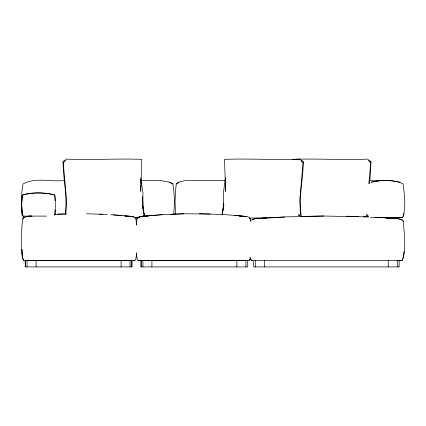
<?xml version="1.0" encoding="UTF-8"?>
<svg xmlns="http://www.w3.org/2000/svg" width="426" height="426" viewBox="0 0 426 426"><rect width="100%" height="100%" fill="white"/><g stroke="black" fill="none" stroke-linecap="round" stroke-linejoin="round"><path stroke-width="0.64" d="M151.912 266.921L151.912 260.558M388.251 266.921L388.251 260.558M140.782 184.932L140.724 191.386L141.783 159.345C116.543 158.419 91.286 160.219 66.094 159.095L64.55 161.465L63.218 162.45L66.562 200.22L65.828 214.113M140.793 183.643L140.841 177.834L142.928 192.967L142.902 206.381L143.951 214.145M46.519 216.104L23.089 216.104L22.248 215.263L21.71 205.38L22.296 195.566L22.764 194.89C32.36 192.067 44.81 192.424 54.358 194.895L54.842 195.523L55.428 205.38L54.874 215.343M223.102 209.571L223.453 203.069M298.12 215.162L300.516 214.773L299.744 200.22L303.088 162.45L301.171 160.661L303.205 161.108L303.296 162.562C303.019 180.475 298.307 198.436 301.32 216.323L298.424 214.832M368.863 183.654L370.742 162.45L368.825 160.661L370.86 161.108L370.95 162.562L370.008 178.899L369.198 183.771M398.736 260.558L401.526 260.547L402.325 260.201C406.393 247.692 404.359 233.805 403.129 220.908L402.32 220.008L400.035 219.097L397.229 218.559L375.104 217.233M65.402 213.921C67.468 196.764 63.352 179.697 63.016 162.562L63.101 161.108L65.135 160.661L64.55 161.465M27.855 260.419L134.142 260.419L135.085 260.323L135.74 259.407L136.522 254.535M173.739 214.385L174.543 202.19L173.946 191.838L172.892 183.989L169.287 182.12L160.559 180.491L140.628 180.491M136.405 256.377L136.496 255.073M136.448 225.013L136.991 218.884L137.768 217.777L138.833 217.201M379.262 217.382L402.139 217.377L403.129 216.408C406.01 205.902 404.519 194.591 403.06 183.931C392.852 178.616 380.524 181.268 369.496 180.486M54.943 214.608L55.316 209.975M21.843 200.87L22.29 195.545L22.727 194.954C32.317 192.318 44.799 192.323 54.384 194.895L54.842 195.571L55.284 200.667M26.236 216.557L23.158 218.117C20.986 227.883 21.534 238.336 21.678 248.379C22.509 252.181 21.098 257.203 23.781 260.398L24.383 260.419M225.466 180.326L225.594 179.064M225.184 180.491L185.353 180.491L178.659 182.285L176.242 183.989L175.464 191.838L175.022 202.19L175.618 214.385M404.189 251.526L403.603 256.905L402.325 260.201M222.574 212.893L222.271 214.795L223.41 206.381L223.378 192.967L225.471 177.834L225.583 191.386L224.529 159.345C249.764 158.419 275.026 160.219 300.218 159.095L301.762 161.465M222.777 211.631L222.979 210.364M223.181 209.102L223.89 204.672L222.042 214.31M250.381 258.167L249.556 260.132L248.598 260.419M250.344 258.215L249.556 260.132M404.077 213.485L403.129 216.408M250.323 221.339L250.85 220.226L254.743 218.767L286.725 216.861L323.781 216.025L368.533 216.903L363.346 216.743M143.53 211.631L142.422 204.672L144.387 214.954L143.722 216.035L141.288 216.589M136.991 218.884L137.768 217.777L140.974 216.424L162.253 214.677L183.862 213.788L210.167 214.022M22.631 219.086L23.084 218.064L24.735 217.031L26.38 216.461L30.944 216.041M142.721 216.557L144.387 214.954M176.242 183.989L178.904 182.12M63.016 162.562L63.612 162.157M138.264 217.015L135.814 217.835L134.494 217.856M252.746 219.321L255.557 218.618L265.664 218.091L257.309 218.474L284.632 216.972M140.074 216.866L135.814 217.835L138.956 217.792M366.371 215.066L367.569 214.869M162.253 214.677L143.051 216.227M135.085 260.323L102.299 260.403M29.293 216.174L28.031 216.286L29.889 216.174M383.778 180.48L378.975 180.821L371.211 182.216C380.679 179.932 390.589 180.001 400.051 182.275M31.902 216.126L26.38 216.461L31.95 216.115M54.661 214.305L66.621 213.916M23.781 260.398L24.261 260.377M183.862 213.788L170.847 214.219M249.604 218.08L267.038 217.787M300.218 216.424L323.781 216.025M57.159 214.193L65.716 213.943M249.908 256.905L251.212 260.211L252.836 260.547M292.177 159.345C317.418 158.419 342.674 160.219 367.867 159.095L369.417 161.465M396.925 260.558L401.526 260.547M64.214 180.491C50.811 182.179 35.315 176.918 22.956 184.053L21.896 191.886L21.3 202.19L22.147 215.029L24.064 217.377M370.343 217.366L402.139 217.377L401.574 217.372M245.12 260.419L138.833 260.419L137.891 260.323L137.236 259.407L136.395 253.763M141.661 260.419L137.891 260.323M399.093 260.558L253.662 260.558L253.662 266.921L399.157 266.921M379.156 217.345L402.139 217.377M252 260.552L252.89 260.558M86.531 213.777L107.421 214.502M199.357 213.714L224.55 214.592L239.258 215.769M346.492 216.222L358.809 216.6M99.572 214.14L102.128 214.219M248.715 260.377L249.194 260.398M378.394 217.398L397.586 218.575L402.32 220.008M136.528 225.013L135.985 218.884L135.212 217.777L133.386 216.829L132.001 216.424L110.728 214.677M113.375 214.869L121.996 215.492M234.209 215.311L246.595 216.461L248.246 217.031L249.892 218.064L250.525 221.025M366.078 214.832L368.394 216.025M169.287 182.12L172.892 183.989M134.142 217.201L135.212 217.777L135.985 218.884M370.348 162.157L370.95 162.562M302.7 162.157L303.296 162.562M23.169 216.104L22.269 215.375L21.71 205.38M23.419 260.132L22.45 257.592L22.019 252.277M251.212 260.211L250.397 258.412M249.817 218.117L250.344 219.086M143.732 212.893L143.935 214.161M403.129 220.908L403.225 221.728M140.782 179.697L140.905 180.959M22.45 257.592L21.827 249.689L21.923 250.983M136.331 252.698L136.57 256.377M142.508 196.562L143.205 209.571M399.157 260.558L399.093 266.921M397.288 260.558L397.288 266.921M264.509 260.558L264.509 266.921M255.472 260.558L255.472 266.921M245.924 260.558L245.924 266.921M236.888 260.558L236.888 266.921M142.944 260.558L142.944 266.921M141.15 260.558L141.15 266.921M131.826 260.558L131.826 266.921M130.031 260.558L130.031 266.921M121.064 260.558L121.064 266.921M36.088 260.558L36.088 266.921M27.051 260.558L27.051 266.921M25.262 260.558L25.262 266.921M141.384 216.467L139.59 216.829L148.163 215.977L140.974 216.424L141.736 216.413L141.384 216.467M397.586 218.575L386.851 218.197L397.586 218.575M131.943 260.558L25.24 260.558L25.24 266.921L131.943 266.921L131.943 260.558M247.735 260.558L141.033 260.558L141.033 266.921L247.735 266.921L247.735 260.558M132.001 216.424L124.813 215.977L132.001 216.424M245.216 216.355L239.236 216.014L246.595 216.461L245.216 216.355M131.591 216.467L131.24 216.413L133.386 216.829L131.591 216.467"/></g></svg>
